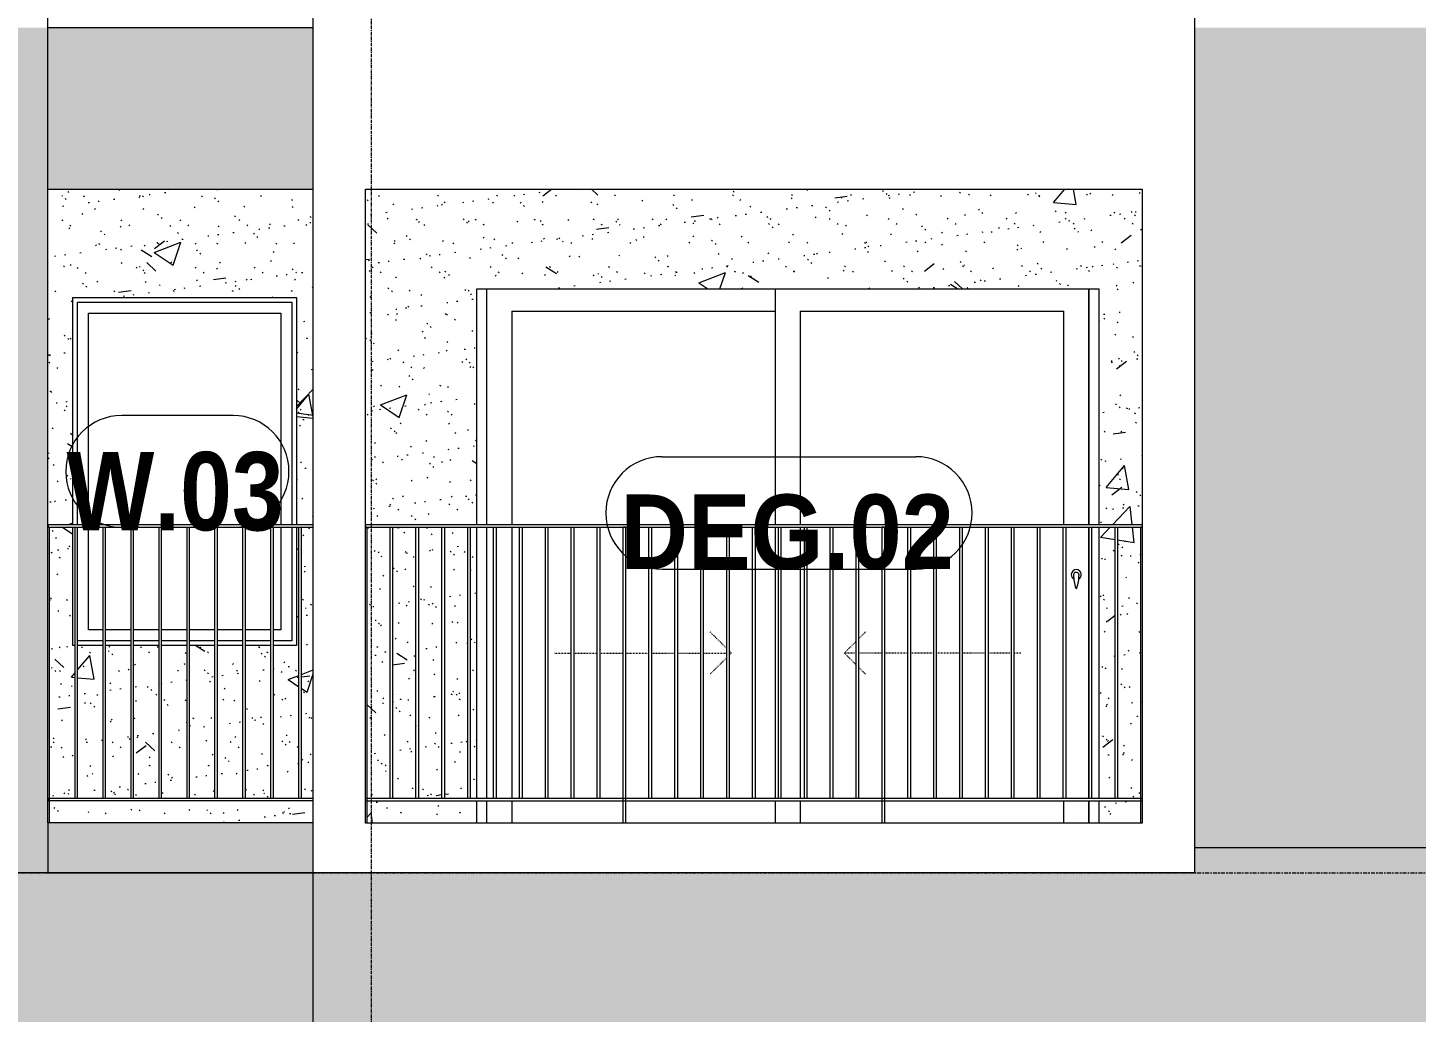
# Model space of a CAD drawing. Header units: millimetres. Extents: x 3451 to 201731, y -8641 to 35300.
# Drawn here: x 60354 to 65937, y 5039 to 9000 of the extents above; entities that cross this region are included whole.
import ezdxf

# ---------------------------------------------------------------- set-up
doc = ezdxf.new("R2010")
doc.units = ezdxf.units.MM
for name, pattern in [('Centre', [31.75, 6.35, -4.7625, 15.875, -4.7625]), ('Dash', [6, 3, -3]), ('Grid Line', [22.225, 12.7, -3.175, 3.175, -3.175])]:
    doc.linetypes.add(name, pattern=pattern)
for name, color, linetype, lineweight in [('0-1', 7, 'Continuous', 5), ('A-DOOR', 31, 'Continuous', 9), ('A-DOOR-FRAM', 31, 'Continuous', 9), ('A-DOOR-HDLN', 31, 'Dash', 18), ('A-DOOR-IDEN', 31, 'Continuous', 9), ('A-FLOR-HRAL', 11, 'Continuous', 9), ('A-FLOR-HRAL-1', 253, 'Continuous', 9), ('A-FLOR-LEVL-2', 51, 'Centre', 9), ('A-GLAZ', 151, 'Continuous', 9), ('A-GLAZ-1', 7, 'Continuous', 9), ('A-GLAZ-IDEN', 152, 'Continuous', 9), ('A-WALL', 113, 'Continuous', 9), ('A-WALL-PATT-2', 9, 'Continuous', 9), ('A-WALL-PATT-3', 111, 'Continuous', 5), ('A-WALL-PATT-4', 111, 'Continuous', 9), ('I-WALL', 2, 'Continuous', 9), ('I-WALL-1', 7, 'Continuous', 9), ('S-GRID-1', 1, 'Grid Line', 9)]:
    doc.layers.add(name, color=color, linetype=linetype, lineweight=lineweight)
doc.styles.add('Arial_B_1', font='arialbd.ttf', dxfattribs={"width": 0.9, "height": 300})
doc.styles.add('Arial_B_2', font='arialbd.ttf', dxfattribs={"width": 0.85, "height": 315})
pattern_1 = [(50, (49422.4, 14125), (1093.104, -95.634), [114.3, -1257.3]), (355, (49422.4, 14125), (-211.46, 1146.34), [91.44, -1005.84]), (100.451, (49513.5, 14117), (881.656, 1050.7), [97.14, -1068.54]), (46.184, (49422.4, 14429.8), (1626.47, -252.26), [171.45, -1885.95]), (96.636, (49558, 14408.8), (1424.42, 1484.57), [145.71, -1602.81]), (351.184, (49422.4, 14429.8), (1424.43, 1484.55), [137.16, -1508.76]), (21, (49574.8, 14353.6), (909.686, -613.59), [114.3, -1257.3]), (326, (49574.8, 14353.6), (370.81, 1105.13), [91.44, -1005.84]), (71.451, (49650.6, 14302.5), (1280.503, 491.53), [97.14, -1068.54]), (37.5, (49422.43, 14125), (18.531, 507.33), [50.292, -943.356, 50.292, -970.788, -1009.65]), (37.5, (49422.43, 14125), (18.531, 507.33), [-2014.728, 50.292, -959.358]), (7.5, (49422.43, 14125), (400.918, 601.084), [50.292, -531.876, 50.292, -920.496, -384.81]), (7.5, (49422.43, 14125), (400.918, 601.084), [-1552.956, 50.292, -334.518]), (327.5, (49082.58, 14125), (813.545, -34.374), [50.292, -330.708, 50.292, -1138.428, -1577.34]), (327.5, (49082.58, 14125), (813.545, -34.374), [-1569.72, 50.29, -1527.05]), (317.5, (48930.2, 14125), (888.775, 152.56), [50.292, -445.008, 50.292, -739.14, -1120.14]), (317.5, (48930.2, 14125), (888.775, 152.56), [-1284.73, 50.29, -1069.85])]
pattern_2 = [(37.5, (49422.43, 14125), (-4.7995, 146.8239), [5.029, -110.795, 5.029, -124.511, -123.825]), (37.5, (49422.43, 14125), (-4.7995, 146.8239), [-245.364, 5.029, -118.796]), (7.5, (49422.43, 14125), (134.8574, 215.0472), [5.029, -57.455, 5.029, -99.365, -40.005]), (7.5, (49422.43, 14125), (134.8574, 215.0472), [-166.878, 5.029, -34.976]), (327.5, (49328.7, 14125), (237.2978, 0.4316), [5.029, -33.071, 5.029, -132.131, -179.07]), (327.5, (49328.7, 14125), (237.2978, 0.4316), [-175.26, 5.029, -174.041]), (317.5, (49328.7, 14125), (229.067, 66.8792), [5.029, -14.021, 5.029, -84.887, -102.87]), (317.5, (49328.7, 14125), (229.067, 66.8792), [-108.966, 5.029, -97.841])]

# ---------------------------------------------------------------- blocks, each defined once
blk = doc.blocks.new('M_Fixed - 900 x 1400-901191-TKCS_MẶT CẮT C')
at = {"layer": 'A-GLAZ-1'}
for p, q in [((68756, 7896), (69618, 7896)), ((68756, 7000), (68756, 7896)), ((69618, 7896), (69618, 7000)), ((68800, 7852), (69574, 7852)), ((68800, 7000), (68800, 7852)), ((69574, 7852), (69574, 7000)), ((68800, 6578), (68800, 6990)), ((69574, 6990), (69574, 6578)), ((69618, 6990), (69618, 6534)), ((68859, 6534), (68756.5, 6534)), ((68859, 6578), (68800, 6578)), ((68971.5, 6578), (68869, 6578)), ((68971.5, 6534), (68869, 6534)), ((69084, 6578), (68981.5, 6578)), ((69084, 6534), (68981.5, 6534)), ((69196.5, 6578), (69094, 6578)), ((69196.5, 6534), (69094, 6534)), ((69309, 6578), (69206.5, 6578)), ((69309, 6534), (69206.5, 6534)), ((69421.5, 6578), (69319, 6578)), ((69421.5, 6534), (69319, 6534)), ((69534, 6578), (69431.5, 6578)), ((69534, 6534), (69431.5, 6534)), ((69574, 6578), (69544, 6578)), ((69618, 6534), (69544, 6534))]:
    blk.add_line(p, q, dxfattribs=at)
blk = doc.blocks.new('Railing - 10mm-901206-TKCS_MẶT CẮT C')
at = {"layer": 'A-FLOR-HRAL-1'}
for p, q in [((68746.5, 5900), (68746.5, 6990)), ((68756.5, 5900), (68756.5, 6990))]:
    blk.add_line(p, q, dxfattribs=at)
blk = doc.blocks.new('Railing - 50 x 10mm-V12-TKCS_MẶT CẮT C')
at = {"layer": 'A-FLOR-HRAL-1'}
for p in [(60434.9, 6990), (60441.9, 5801.2)]:
    blk.add_line(p, (60441.9, 6990), dxfattribs=at)
blk = doc.blocks.new('Railing - Railing-883275-TKCS_MẶT CẮT C')
at = {"layer": 'A-FLOR-HRAL-1'}
for p, q in [((60436.9, 5890), (60436.9, 5900)), ((60436.9, 5900), (61501.9, 5900)), ((61501.9, 5890), (60436.9, 5890))]:
    blk.add_line(p, q, dxfattribs=at)
for name, p in [('Railing - 50 x 10mm-V12-TKCS_MẶT CẮT C', (0, 0)), ('Railing - 10mm-901206-TKCS_MẶT CẮT C', (-8202.1, 0)), ('Railing - 10mm-901206-TKCS_MẶT CẮT C', (-8089.6, 0)), ('Railing - 10mm-901206-TKCS_MẶT CẮT C', (-7977.1, 0)), ('Railing - 10mm-901206-TKCS_MẶT CẮT C', (-7864.6, 0)), ('Railing - 10mm-901206-TKCS_MẶT CẮT C', (-7752.1, 0)), ('Railing - 10mm-901206-TKCS_MẶT CẮT C', (-7639.6, 0)), ('Railing - 10mm-901206-TKCS_MẶT CẮT C', (-7527.1, 0)), ('Railing - 10mm-901206-TKCS_MẶT CẮT C', (-7414.6, 0)), ('Railing - 10mm-901206-TKCS_MẶT CẮT C', (-7302.1, 0))]:
    blk.add_blockref(name, p)
blk = doc.blocks.new('Top Rail Type - Top Rail_Internal_-883276-TKCS_MẶT CẮT C')
at = {"layer": 'A-FLOR-HRAL-1'}
for p, q in [((60436.9, 6990), (60436.9, 7000)), ((61501.9, 7000), (60436.9, 7000)), ((60436.9, 6990), (61501.9, 6990))]:
    blk.add_line(p, q, dxfattribs=at)
blk = doc.blocks.new('NCV_TKTC_TANG 2_rvt-1-TKCS_MẶT CẮT C')
at = {"layer": 'A-WALL-PATT-2'}
h = blk.add_hatch(dxfattribs=at)
h.set_pattern_fill('FP_4', color=256, style=0, pattern_type=2)
h.set_pattern_definition(pattern_1)
h.paths.add_polyline_path([(61342.7, 5801.2), (61501.9, 5801.2), (61501.9, 5890), (60441.9, 5890), (60441.9, 5801.2), (61307.5, 5801.2)])
h.paths.add_polyline_path([(60666.9, 5900), (60769.4, 5900), (60769.4, 6515), (60666.9, 6515), (60666.9, 6398.3)])
h.paths.add_polyline_path([(60779.4, 5900), (60881.9, 5900), (60881.9, 6515), (60779.4, 6515), (60779.4, 6298.9)])
h.paths.add_polyline_path([(60891.9, 5900), (60994.4, 5900), (60994.4, 6515), (60891.9, 6515), (60891.9, 6199.5)])
h.paths.add_polyline_path([(61004.4, 5900), (61106.9, 5900), (61106.9, 6515), (61004.4, 6515), (61004.4, 6100.1)])
h.paths.add_polyline_path([(60656.9, 5900), (60656.9, 6515), (60554.4, 6515), (60554.4, 5900)])
h.paths.add_polyline_path([(61116.9, 5900), (61219.4, 5900), (61219.4, 6515), (61116.9, 6515), (61116.9, 6000.7)])
h.paths.add_polyline_path([(61229.4, 5900), (61331.9, 5900), (61331.9, 6515), (61229.4, 6515), (61229.4, 5901.3)])
h.paths.add_polyline_path([(60544.4, 5900), (60544.4, 6515), (60534.9, 6515), (60534.9, 6990), (60441.9, 6990), (60441.9, 5900)])
h.paths.add_polyline_path([(61501.9, 5900), (61501.9, 6990), (61454.4, 6990), (61454.4, 5900)])
h.paths.add_polyline_path([(61444.4, 5900), (61444.4, 6990), (61434.9, 6990), (61434.9, 6515), (61341.9, 6515), (61341.9, 5900)])
h.paths.add_polyline_path([(60436.9, 6990), (60436.9, 7000), (60534.9, 7000), (60534.9, 7915), (61434.9, 7915), (61434.9, 7000), (61501.9, 7000), (61501.9, 8350), (60434.9, 8350), (60434.9, 6990)])
h = blk.add_hatch(dxfattribs=at)
h.set_pattern_fill('FP_5', color=256, style=0, pattern_type=2)
h.set_pattern_definition(pattern_2)
h.paths.add_polyline_path([(61342.7, 5801.2), (61501.9, 5801.2), (61501.9, 5890), (60441.9, 5890), (60441.9, 5801.2), (61307.5, 5801.2)])
h.paths.add_polyline_path([(60666.9, 5900), (60769.4, 5900), (60769.4, 6515), (60666.9, 6515), (60666.9, 6398.3)])
h.paths.add_polyline_path([(60779.4, 5900), (60881.9, 5900), (60881.9, 6515), (60779.4, 6515), (60779.4, 6298.9)])
h.paths.add_polyline_path([(60891.9, 5900), (60994.4, 5900), (60994.4, 6515), (60891.9, 6515), (60891.9, 6199.5)])
h.paths.add_polyline_path([(61004.4, 5900), (61106.9, 5900), (61106.9, 6515), (61004.4, 6515), (61004.4, 6100.1)])
h.paths.add_polyline_path([(60656.9, 5900), (60656.9, 6515), (60554.4, 6515), (60554.4, 5900)])
h.paths.add_polyline_path([(61116.9, 5900), (61219.4, 5900), (61219.4, 6515), (61116.9, 6515), (61116.9, 6000.7)])
h.paths.add_polyline_path([(61229.4, 5900), (61331.9, 5900), (61331.9, 6515), (61229.4, 6515), (61229.4, 5901.3)])
h.paths.add_polyline_path([(60544.4, 5900), (60544.4, 6515), (60534.9, 6515), (60534.9, 6990), (60441.9, 6990), (60441.9, 5900)])
h.paths.add_polyline_path([(61501.9, 5900), (61501.9, 6990), (61454.4, 6990), (61454.4, 5900)])
h.paths.add_polyline_path([(61444.4, 5900), (61444.4, 6990), (61434.9, 6990), (61434.9, 6515), (61341.9, 6515), (61341.9, 5900)])
h.paths.add_polyline_path([(60436.9, 6990), (60436.9, 7000), (60534.9, 7000), (60534.9, 7915), (61434.9, 7915), (61434.9, 7000), (61501.9, 7000), (61501.9, 8350), (60434.9, 8350), (60434.9, 6990)])
h = blk.add_hatch(dxfattribs=at)
h.set_pattern_fill('FP_4', color=256, style=0, pattern_type=2)
h.set_pattern_definition(pattern_1)
h.paths.add_polyline_path([(61716.9, 5800), (62160.3, 5800), (62160.3, 5890), (61716.9, 5890), (61716.9, 5804.8)])
h.paths.add_polyline_path([(64660.3, 5800), (64830.3, 5800), (64830.3, 5890), (64660.3, 5890)])
h.paths.add_polyline_path([(61925.2, 5900), (62019.3, 5900), (62019.3, 6990), (61925.2, 6990), (61925.2, 6743.8)])
h.paths.add_polyline_path([(61760.7, 5900), (61811, 5900), (61811, 6990), (61716.9, 6990), (61716.9, 5900)])
h.paths.add_polyline_path([(61821, 5900), (61915.2, 5900), (61915.2, 6990), (61821, 6990), (61821, 6209.7)])
h.paths.add_polyline_path([(62160.3, 5900), (62160.3, 6990), (62133.4, 6990), (62133.4, 5900)])
h.paths.add_polyline_path([(64830.3, 5900), (64830.3, 6990), (64736.2, 6990), (64736.2, 5900), (64817.7, 5900)])
h.paths.add_polyline_path([(62123.4, 5900), (62123.4, 6990), (62029.3, 6990), (62029.3, 5900)])
h.paths.add_polyline_path([(64726.2, 5900), (64726.2, 6990), (64660.3, 6990), (64660.3, 5900)])
h.paths.add_polyline_path([(64835.3, 7000), (64835.3, 8350), (61711.9, 8350), (61711.9, 7000), (62160.3, 7000), (62160.3, 7950), (64660.3, 7950), (64660.3, 7000), (64733.3, 7000)])
h = blk.add_hatch(dxfattribs=at)
h.set_pattern_fill('FP_5', color=256, style=0, pattern_type=2)
h.set_pattern_definition(pattern_2)
h.paths.add_polyline_path([(61716.9, 5800), (62160.3, 5800), (62160.3, 5890), (61716.9, 5890), (61716.9, 5804.8)])
h.paths.add_polyline_path([(64660.3, 5800), (64830.3, 5800), (64830.3, 5890), (64660.3, 5890)])
h.paths.add_polyline_path([(61925.2, 5900), (62019.3, 5900), (62019.3, 6990), (61925.2, 6990), (61925.2, 6743.8)])
h.paths.add_polyline_path([(61760.7, 5900), (61811, 5900), (61811, 6990), (61716.9, 6990), (61716.9, 5900)])
h.paths.add_polyline_path([(61821, 5900), (61915.2, 5900), (61915.2, 6990), (61821, 6990), (61821, 6209.7)])
h.paths.add_polyline_path([(62160.3, 5900), (62160.3, 6990), (62133.4, 6990), (62133.4, 5900)])
h.paths.add_polyline_path([(64830.3, 5900), (64830.3, 6990), (64736.2, 6990), (64736.2, 5900), (64817.7, 5900)])
h.paths.add_polyline_path([(62123.4, 5900), (62123.4, 6990), (62029.3, 6990), (62029.3, 5900)])
h.paths.add_polyline_path([(64726.2, 5900), (64726.2, 6990), (64660.3, 6990), (64660.3, 5900)])
h.paths.add_polyline_path([(64835.3, 7000), (64835.3, 8350), (61711.9, 8350), (61711.9, 7000), (62160.3, 7000), (62160.3, 7950), (64660.3, 7950), (64660.3, 7000), (64733.3, 7000)])
at = {"layer": 'I-WALL-1'}
for p, q in [((62160.3, 7000), (62160.3, 7950)), ((62160.3, 7950), (64660.3, 7950)), ((64660.3, 7950), (64660.3, 7000)), ((60534.9, 7000), (60534.9, 7915)), ((60534.9, 7915), (61434.9, 7915)), ((61434.9, 7915), (61434.9, 7000)), ((60534.9, 6515), (60534.9, 6990)), ((61434.9, 6990), (61434.9, 6515)), ((62160.3, 5900), (62160.3, 6990)), ((64660.3, 6990), (64660.3, 5900)), ((60544.4, 6515), (60534.9, 6515)), ((60656.9, 6515), (60554.4, 6515)), ((60769.4, 6515), (60666.9, 6515)), ((60881.9, 6515), (60779.4, 6515)), ((60994.4, 6515), (60891.9, 6515)), ((61106.9, 6515), (61004.4, 6515)), ((61219.4, 6515), (61116.9, 6515)), ((61331.9, 6515), (61229.4, 6515)), ((61434.9, 6515), (61341.9, 6515)), ((62160.3, 5800), (62160.3, 5890)), ((64660.3, 5890), (64660.3, 5800))]:
    blk.add_line(p, q, dxfattribs=at)
at = {"layer": 'A-FLOR-HRAL'}
for name in ['Railing - Railing-883275-TKCS_MẶT CẮT C', 'Top Rail Type - Top Rail_Internal_-883276-TKCS_MẶT CẮT C']:
    blk.add_blockref(name, (0, 0), dxfattribs=at)
at = {"layer": 'A-GLAZ'}
blk.add_blockref('M_Fixed - 900 x 1400-901191-TKCS_MẶT CẮT C', (-8202.1, 0), dxfattribs=at)
blk = doc.blocks.new('DEG_02-DEG_03 - DEG_02-2500x2400mm-CỬA ĐI 02 CÁNH TRƯỢT-625766-TKCS_MẶT CẮT C')
at = {"layer": 'A-DOOR'}
for p, q in [((55160.3, 10400), (55160.3, 11350)), ((56420.3, 11350), (56420.3, 10400)), ((54100.3, 11260), (54100.3, 10400)), ((54100.3, 11260), (55160.3, 11260)), ((55260.3, 11260), (55260.3, 10400)), ((55260.3, 11260), (56320.3, 11260)), ((56320.3, 10400), (56320.3, 11260)), ((54100.3, 10390), (54100.3, 9300)), ((55160.3, 9300), (55160.3, 10390)), ((55260.3, 10390), (55260.3, 9300)), ((56420.3, 10390), (56420.3, 9300)), ((54100.3, 9290), (54100.3, 9200)), ((55160.3, 9200), (55160.3, 9290)), ((55260.3, 9290), (55260.3, 9200)), ((56320.3, 9200), (56320.3, 9290)), ((56420.3, 9290), (56420.3, 9200))]:
    blk.add_line(p, q, dxfattribs=at)
at = {"layer": 'A-DOOR', "flags": 128}
blk.add_lwpolyline([(56371.8, 10208.7), (56371.8, 10208.7), (56371.8, 10208.7), (56371.8, 10208.7), (56371.8, 10208.7), (56371.8, 10208.7), (56371.8, 10208.7), (56371.7, 10208.7), (56371.7, 10208.7), (56371.7, 10208.7), (56371.7, 10208.7), (56371.6, 10208.7), (56371.6, 10208.7), (56371.6, 10208.7), (56371.5, 10208.7), (56371.5, 10208.7), (56371.5, 10208.7), (56371.4, 10208.7), (56371.4, 10208.7), (56371.4, 10208.7), (56371.3, 10208.7), (56371.3, 10208.7), (56371.2, 10208.7), (56371.2, 10208.7), (56371.1, 10208.7), (56371.1, 10208.7), (56371, 10208.7), (56371, 10208.7), (56370.9, 10208.7), (56370.9, 10208.7), (56370.8, 10208.7), (56370.7, 10208.7), (56370.7, 10208.7), (56370.6, 10208.7), (56370.6, 10208.7), (56370.5, 10208.7), (56370.4, 10208.7), (56370.4, 10208.7), (56370.3, 10208.7), (56370.3, 10208.7), (56370.2, 10208.7), (56370.1, 10208.7), (56370.1, 10208.7), (56370, 10208.7), (56370, 10208.7), (56369.9, 10208.7), (56369.9, 10208.7), (56369.8, 10208.7), (56369.7, 10208.7), (56369.7, 10208.7), (56369.6, 10208.7), (56369.6, 10208.7), (56369.5, 10208.7), (56369.5, 10208.7), (56369.4, 10208.7), (56369.4, 10208.7), (56369.3, 10208.7), (56369.3, 10208.7), (56369.2, 10208.7), (56369.2, 10208.7), (56369.2, 10208.7), (56369.1, 10208.7), (56369.1, 10208.7), (56369.1, 10208.7), (56369, 10208.7), (56369, 10208.7), (56369, 10208.7), (56368.9, 10208.7), (56368.9, 10208.7), (56368.9, 10208.7), (56368.9, 10208.7), (56368.9, 10208.7), (56368.8, 10208.7), (56368.8, 10208.7), (56368.8, 10208.7), (56368.8, 10208.7), (56368.8, 10208.7)], dxfattribs=at)
at = {"layer": 'A-DOOR'}
for centre, radius, start, end in [((56370.3, 10200), 20, 0, 180), ((56370.3, 10200), 20, 180, 240), ((56368.8, 10199.2), 9.45, 90, 180), ((56524.1, 10199.2), 164.8, 180, 199.134), ((56371.8, 10199.2), 9.45, 0, 90), ((56216.5, 10199.2), 164.8, 340.866, 0), ((56370.3, 10200), 20, 300, 0), ((56370.7, 10146), 2.34, 199.134, 261.031), ((56369.9, 10146), 2.34, 278.969, 340.866)]:
    blk.add_arc(centre, radius, start, end, dxfattribs=at)
at = {"layer": 'A-DOOR-FRAM'}
for p, q in [((54000.3, 10400), (54000.3, 11350)), ((56420.3, 10400), (56420.3, 11350)), ((54000.3, 9300), (54000.3, 10390)), ((56420.3, 9300), (56420.3, 10390)), ((54000.3, 9200), (54000.3, 9290)), ((56420.3, 9200), (56420.3, 9290))]:
    blk.add_line(p, q, dxfattribs=at)
at = {"layer": 'A-DOOR-HDLN'}
for p, q in [((54964.5, 9902.8), (54898.2, 9969.1)), ((55495.1, 9941.7), (55522.4, 9969.1)), ((54273.1, 9884.2), (54339.8, 9884.2)), ((54349.8, 9884.2), (54443.9, 9884.2)), ((54453.9, 9884.2), (54548.1, 9884.2)), ((54558.1, 9884.2), (54652.2, 9884.2)), ((54662.2, 9884.2), (54756.3, 9884.2)), ((54766.3, 9884.2), (54860.4, 9884.2)), ((54870.4, 9884.2), (54964.5, 9884.2)), ((54983.1, 9884.2), (54974.5, 9892.8)), ((54983.1, 9884.2), (54974.5, 9875.7)), ((54974.5, 9884.2), (54983.1, 9884.2)), ((55437.6, 9884.2), (55485.1, 9931.7)), ((55437.6, 9884.2), (55485.1, 9836.7)), ((55485.1, 9884.2), (55437.6, 9884.2)), ((55589.2, 9884.2), (55495.1, 9884.2)), ((55693.3, 9884.2), (55599.2, 9884.2)), ((55797.4, 9884.2), (55703.3, 9884.2)), ((55901.5, 9884.2), (55807.4, 9884.2)), ((56005.6, 9884.2), (55911.5, 9884.2)), ((56109.7, 9884.2), (56015.6, 9884.2)), ((56147.6, 9884.2), (56119.7, 9884.2)), ((54964.5, 9865.7), (54898.2, 9799.4)), ((55495.1, 9826.7), (55522.4, 9799.4))]:
    blk.add_line(p, q, dxfattribs=at)
blk = doc.blocks.new('Railing - 10mm-1251313-TKCS_MẶT CẮT C')
at = {"layer": 'A-FLOR-HRAL'}
for p, q in [((61811, 5900), (61811, 6990)), ((61821, 6990), (61821, 5900))]:
    blk.add_line(p, q, dxfattribs=at)
blk = doc.blocks.new('Railing - 50 x 10mm-1251315-TKCS_MẶT CẮT C')
at = {"layer": 'A-FLOR-HRAL'}
for p, q in [((62758.1, 6990), (62748.1, 6990)), ((62748.1, 5800), (62748.1, 6990)), ((62758.1, 6990), (62758.1, 5800))]:
    blk.add_line(p, q, dxfattribs=at)
blk = doc.blocks.new('Railing - 50 x 10mm-1251311-TKCS_MẶT CẮT C')
at = {"layer": 'A-FLOR-HRAL'}
for q in [(61711.9, 6990), (61716.9, 5800)]:
    blk.add_line((61716.9, 6990), q, dxfattribs=at)
blk = doc.blocks.new('Railing - 50 x 10mm-V39-TKCS_MẶT CẮT C')
at = {"layer": 'A-FLOR-HRAL'}
for p in [(64835.3, 6990), (64830.3, 5799.7)]:
    blk.add_line(p, (64830.3, 6990), dxfattribs=at)
blk = doc.blocks.new('Railing - Railing-1234502-TKCS_MẶT CẮT C')
at = {"layer": 'A-FLOR-HRAL'}
for p, q in [((61711.9, 5900), (64835.3, 5900)), ((61711.9, 5890), (64835.3, 5890))]:
    blk.add_line(p, q, dxfattribs=at)
for name, p in [('Railing - 50 x 10mm-1251311-TKCS_MẶT CẮT C', (0, 0)), ('Railing - 10mm-1251313-TKCS_MẶT CẮT C', (0, 0)), ('Railing - 10mm-1251313-TKCS_MẶT CẮT C', (104.1, 0)), ('Railing - 10mm-1251313-TKCS_MẶT CẮT C', (208.2, 0)), ('Railing - 10mm-1251313-TKCS_MẶT CẮT C', (312.3, 0)), ('Railing - 10mm-1251313-TKCS_MẶT CẮT C', (416.4, 0)), ('Railing - 10mm-1251313-TKCS_MẶT CẮT C', (520.6, 0)), ('Railing - 10mm-1251313-TKCS_MẶT CẮT C', (624.7, 0)), ('Railing - 10mm-1251313-TKCS_MẶT CẮT C', (728.8, 0)), ('Railing - 10mm-1251313-TKCS_MẶT CẮT C', (832.9, 0)), ('Railing - 50 x 10mm-1251315-TKCS_MẶT CẮT C', (0, 0)), ('Railing - 10mm-1251313-TKCS_MẶT CẮT C', (1041.1, 0)), ('Railing - 10mm-1251313-TKCS_MẶT CẮT C', (1145.2, 0)), ('Railing - 10mm-1251313-TKCS_MẶT CẮT C', (1249.3, 0)), ('Railing - 10mm-1251313-TKCS_MẶT CẮT C', (1353.5, 0)), ('Railing - 10mm-1251313-TKCS_MẶT CẮT C', (1457.6, 0)), ('Railing - 10mm-1251313-TKCS_MẶT CẮT C', (1561.7, 0)), ('Railing - 10mm-1251313-TKCS_MẶT CẮT C', (1665.8, 0)), ('Railing - 10mm-1251313-TKCS_MẶT CẮT C', (1769.9, 0)), ('Railing - 10mm-1251313-TKCS_MẶT CẮT C', (1874, 0)), ('Railing - 50 x 10mm-1251315-TKCS_MẶT CẮT C', (1041.1, 0)), ('Railing - 10mm-1251313-TKCS_MẶT CẮT C', (2082.2, 0)), ('Railing - 10mm-1251313-TKCS_MẶT CẮT C', (2186.4, 0)), ('Railing - 10mm-1251313-TKCS_MẶT CẮT C', (2290.5, 0)), ('Railing - 10mm-1251313-TKCS_MẶT CẮT C', (2394.6, 0)), ('Railing - 10mm-1251313-TKCS_MẶT CẮT C', (2498.7, 0)), ('Railing - 10mm-1251313-TKCS_MẶT CẮT C', (2602.8, 0)), ('Railing - 10mm-1251313-TKCS_MẶT CẮT C', (2706.9, 0)), ('Railing - 10mm-1251313-TKCS_MẶT CẮT C', (2811, 0)), ('Railing - 10mm-1251313-TKCS_MẶT CẮT C', (2915.1, 0)), ('Railing - 50 x 10mm-V39-TKCS_MẶT CẮT C', (0, 0))]:
    blk.add_blockref(name, p)
blk = doc.blocks.new('Top Rail Type - Top Rail_Internal_-1234580-TKCS_MẶT CẮT C')
at = {"layer": 'A-FLOR-HRAL'}
for p, q in [((64835.3, 7000), (61711.9, 7000)), ((61711.9, 6990), (64835.3, 6990))]:
    blk.add_line(p, q, dxfattribs=at)
blk = doc.blocks.new('STN_Door Tag - STN_Door Tag-1788670-TKCS_MẶT CẮT C')
at = {"layer": 'A-DOOR-IDEN'}
for p, q in [((34031.7, 10331.8), (35051.8, 10331.8)), ((34031.7, 9879), (35051.8, 9879))]:
    blk.add_line(p, q, dxfattribs=at)
for centre, start, end in [((34031.7, 10105.4), 90, 270), ((35051.8, 10105.4), 270, 90)]:
    blk.add_arc(centre, 226.4, start, end, dxfattribs=at)
blk = doc.blocks.new('SSA-WINDOW TAG - 10-2062020-TKCS_MẶT CẮT C')
at = {"layer": 'A-GLAZ-IDEN'}
for p, q in [((47626.5, 10839.4), (47178.9, 10839.4)), ((47178.9, 10389.4), (47626.5, 10389.4))]:
    blk.add_line(p, q, dxfattribs=at)
for centre, start, end in [((47178.9, 10614.4), 90, 270), ((47626.5, 10614.4), 270, 90)]:
    blk.add_arc(centre, 225, start, end, dxfattribs=at)

msp = doc.modelspace()

# ---------------------------------------------------------------- hatches: boundary and pattern name
at = {"layer": 'A-WALL-PATT-3'}
for points in [[(65045.3, 4950), (69751.9, 4950), (69751.9, 5700), (65045.3, 5700), (65045.3, 5600)], [(60435.3, 4950), (61501.9, 4950), (61501.9, 5600), (60435.3, 5600)]]:
    msp.add_hatch(color=256, dxfattribs=at).paths.add_polyline_path(points)
h = msp.add_hatch(color=256, dxfattribs=at)
h.paths.add_polyline_path([(58032.7, 2200), (60225.3, 2200), (60225.3, 2394.2), (59354.7, 2896.9), (59158.9, 2877.3), (59157.9, 2887.3), (58960.8, 2867.5), (58763.8, 2887.3), (58762.8, 2877.3), (58564.8, 2895.6), (57696.3, 2394.2), (57696.3, 2200)])
h.paths.add_polyline_path([(56843.3, 2200), (57476.3, 2200), (57476.3, 2394.2), (56843.3, 2759.7), (56843.3, 2394.2)])
h.paths.add_polyline_path([(57486.3, 2492.4), (57486.3, 3015), (56843.3, 3079.3), (56843.3, 2863.7), (57476.3, 2498.1)])
h.paths.add_polyline_path([(60235.3, 2492.4), (60235.3, 2995), (59493.3, 2920.8), (60225.3, 2498.1)])
h.paths.add_polyline_path([(57686.3, 2492.4), (58428.4, 2920.8), (57686.3, 2995), (57686.3, 2522.3)])
h.paths.add_polyline_path([(58960.8, 2968.6), (60435.3, 3116), (60435.3, 3290), (59235.3, 3290), (59235.3, 3114.4), (57835.3, 3114.4), (57835.3, 3290), (56843.3, 3290), (56843.3, 3180.3), (58960.8, 2968.6)])
h.paths.add_polyline_path([(59238.5, 3000.4), (59230.5, 3080), (59270.3, 3083.9), (59278.3, 3004.3), (59258.8, 3002.4)])
h.paths.add_polyline_path([(58683.2, 3000.4), (58643.4, 3004.3), (58651.4, 3083.9), (58691.2, 3080), (58684.7, 3015)])
h.paths.add_polyline_path([(57688.2, 3099.8), (57648.4, 3103.8), (57656.3, 3183.4), (57696.1, 3179.5), (57689.6, 3114.4)])
h.paths.add_polyline_path([(60233.5, 3099.8), (60225.5, 3179.5), (60265.3, 3183.4), (60273.3, 3103.8), (60253.8, 3101.9)])
h.paths.add_polyline_path([(57835.3, 3300), (57835.3, 4514.4), (59235.3, 4514.4), (59235.3, 3300), (60435.3, 3300), (60435.3, 4690), (56843.3, 4690), (56843.3, 3300), (57486.3, 3300)])
h.paths.add_polyline_path([(60435.3, 4700), (60435.3, 5600), (56843.3, 5600), (56843.3, 4700), (60021.3, 4700)])
h = msp.add_hatch(color=256, dxfattribs=at)
h.paths.add_polyline_path([(61511.9, 2200), (61511.9, 3010), (61501.9, 3004.3), (61501.9, 2200)])
h.paths.add_polyline_path([(61501.9, 3108.2), (61511.9, 3114), (61511.9, 3122.7), (61501.9, 3121.7)])
h.paths.add_polyline_path([(61501.9, 3222.7), (61511.9, 3223.7), (61511.9, 3290), (61501.9, 3290)])
h.paths.add_polyline_path([(61511.9, 3300), (61511.9, 4690), (61501.9, 4690), (61501.9, 3300)])
h.paths.add_polyline_path([(61511.9, 4700), (61511.9, 5600), (61501.9, 5600), (61501.9, 4700)])
h = msp.add_hatch(color=256, dxfattribs=at)
h.paths.add_polyline_path([(61511.9, 2200), (64268.6, 2200), (64268.6, 3290), (64058.6, 3290), (64058.6, 2400), (61845.3, 2400), (61845.3, 3146), (61723.7, 3132.3), (61511.9, 3010), (61511.9, 2754.1)])
h.paths.add_polyline_path([(61511.9, 3114), (61530.2, 3124.5), (61511.9, 3122.7)])
h.paths.add_polyline_path([(61511.9, 3223.7), (61845.3, 3257), (61845.3, 3290), (61511.9, 3290)])
h.paths.add_polyline_path([(64058.6, 3300), (64268.6, 3300), (64268.6, 3398.3), (64058.6, 3377.3), (64058.6, 3353.7)])
h.paths.add_polyline_path([(61511.9, 3300), (61845.3, 3300), (61845.3, 4690), (61511.9, 4690), (61511.9, 3353.7)])
h.paths.add_polyline_path([(64058.6, 3478.3), (64268.6, 3499.3), (64268.6, 4690), (64058.6, 4690), (64058.6, 3495.8)])
h.paths.add_polyline_path([(61845.3, 4700), (61845.3, 4950), (64058.6, 4950), (64058.6, 4700), (64268.6, 4700), (64268.6, 4950), (65045.3, 4950), (65045.3, 5600), (61511.9, 5600), (61511.9, 4700)])
at = {"layer": 'A-WALL-PATT-4'}
h = msp.add_hatch(color=256, dxfattribs=at)
h.paths.add_polyline_path([(58735.1, 5600), (60434.9, 5600), (60434.9, 9000), (56845.3, 9000), (56845.3, 5600), (57449, 5600)])
h.paths.add_polyline_path([(57876.2, 6514.4), (57835.3, 6514.4), (57835.3, 7914.4), (59235.3, 7914.4), (59235.3, 6514.4), (58735.1, 6514.4)])
for points in [[(61501.9, 8350), (61501.9, 9000), (60434.9, 9000), (60434.9, 8350), (61307.5, 8350)], [(61307.5, 5600), (61501.9, 5600), (61501.9, 5801.2), (60434.9, 5801.2), (60434.9, 5600)]]:
    msp.add_hatch(color=256, dxfattribs=at).paths.add_polyline_path(points)
h = msp.add_hatch(color=256, dxfattribs=at)
h.paths.add_polyline_path([(65045.3, 5700), (68634.9, 5700), (68634.9, 9000), (65045.3, 9000), (65045.3, 5751.7)])
h.paths.add_polyline_path([(67435.3, 6600), (66035.3, 6600), (66035.3, 8000), (67435.3, 8000), (67435.3, 6619)])

# ---------------------------------------------------------------- linework, layer by layer
at = {"layer": 'A-FLOR-LEVL-2'}
msp.add_line((3450.8, 5600), (93442.9, 5600), dxfattribs=at)
at = {"layer": 'A-WALL'}
for p, q in [((61501.9, 5600), (61501.9, 29400)), ((65045.3, 29400), (65045.3, 5600)), ((60434.9, 5801.2), (60434.9, 11750)), ((61711.9, 5800), (61711.9, 8350)), ((61711.9, 8350), (64835.3, 8350)), ((64835.3, 8350), (64835.3, 5800)), ((64835.3, 5800), (61711.9, 5800)), ((69751.9, 5700), (65045.3, 5700)), ((60435.3, 5600), (53301.9, 5600)), ((61501.9, 5600), (60435.3, 5600)), ((61501.9, 4700), (61501.9, 5600)), ((65045.3, 5600), (61501.9, 5600))]:
    msp.add_line(p, q, dxfattribs=at)
at = {"layer": 'I-WALL'}
for p, q in [((61501.9, 9000), (60434.9, 9000)), ((60434.9, 8350), (61501.9, 8350)), ((61501.9, 5801.2), (60434.9, 5801.2)), ((60434.9, 5801.2), (60434.9, 5600)), ((60435.3, 5600), (61501.9, 5600))]:
    msp.add_line(p, q, dxfattribs=at)
at = {"layer": 'S-GRID-1'}
msp.add_line((61736.9, -1941), (61736.9, 30542.5), dxfattribs=at)

# ---------------------------------------------------------------- block references
at = {"layer": '0-1'}
msp.add_blockref('NCV_TKTC_TANG 2_rvt-1-TKCS_MẶT CẮT C', (0, 0), dxfattribs=at)
at = {"layer": 'A-DOOR'}
msp.add_blockref('DEG_02-DEG_03 - DEG_02-2500x2400mm-CỬA ĐI 02 CÁNH TRƯỢT-625766-TKCS_MẶT CẮT C', (8200, -3400), dxfattribs=at)
at = {"layer": 'A-DOOR-IDEN'}
msp.add_blockref('STN_Door Tag - STN_Door Tag-1788670-TKCS_MẶT CẮT C', (28873.2, -3057.6), dxfattribs=at)
at = {"layer": 'A-FLOR-HRAL'}
for name in ['Top Rail Type - Top Rail_Internal_-1234580-TKCS_MẶT CẮT C', 'Railing - Railing-1234502-TKCS_MẶT CẮT C']:
    msp.add_blockref(name, (0, 0), dxfattribs=at)
at = {"layer": 'A-GLAZ-IDEN'}
msp.add_blockref('SSA-WINDOW TAG - 10-2062020-TKCS_MẶT CẮT C', (13552.9, -3399.4), dxfattribs=at)

# ---------------------------------------------------------------- texts
at = {"layer": 'A-DOOR-IDEN', "insert": (63407.3, 6970), "char_height": 300, "width": 1375.65, "attachment_point": 5, "line_spacing_factor": 0.936439, "style": 'Arial_B_1'}
msp.add_mtext('\\pt6.75,13.5,20.25,27,33.75,40.5,47.25,54,60.75,67.5,74.25,81,87.75,94.5,101.25,108,114.75,121.5,128.25,135,141.75,148.5,155.25,162,168.75,175.5,182.25,189,195.75,202.5,209.25,216;DEG.02', dxfattribs=at)
at = {"layer": 'A-GLAZ-IDEN', "insert": (60946.3, 7133.1), "char_height": 315, "width": 902.7, "attachment_point": 5, "line_spacing_factor": 0.936439, "style": 'Arial_B_2'}
msp.add_mtext('\\pt6.3756,12.7512,19.12365,25.49925,31.87485,38.25045,44.62605,50.9985,57.3741,63.7497,70.1253,76.5009,82.8765,89.24895,95.62455,102.00015,108.37575,114.75135,121.1238,127.4994,133.875,140.2506,146.6262,152.99865,159.37425,165.74985,172.12545,178.50105,184.8735,191.2491,197.6247,204.0003;W.03', dxfattribs=at)

doc.saveas('drawing.dxf')
